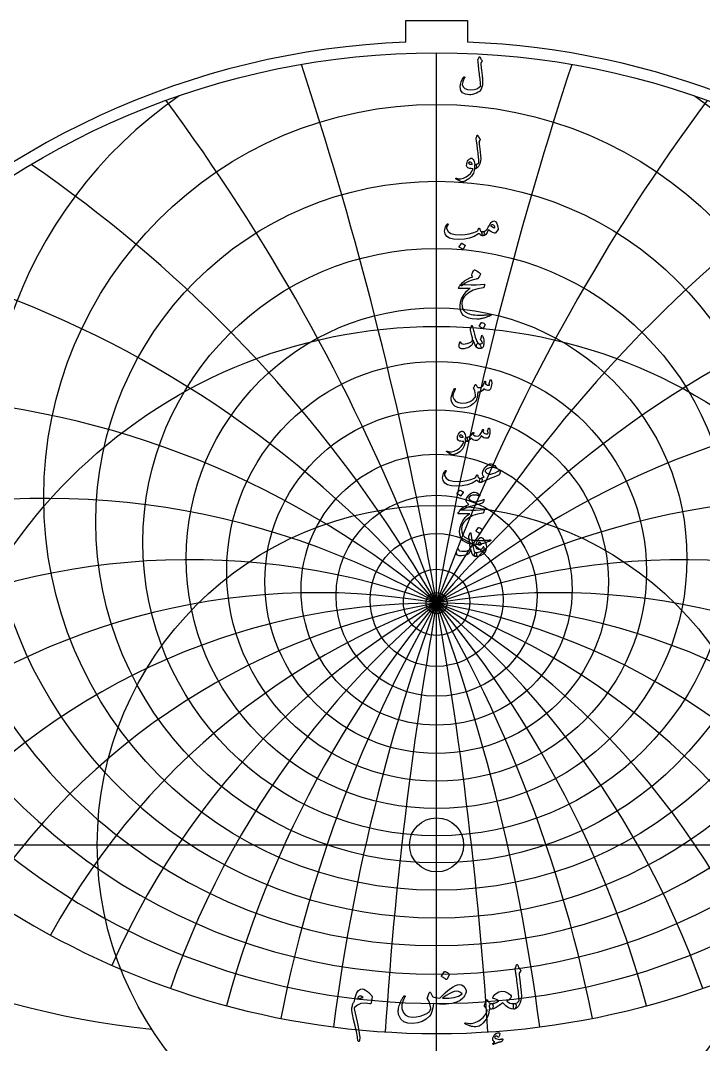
# Model space of a CAD drawing. Header units: millimetres. Extents: x -62 to 62, y -62 to 63.
# Drawn here: x -31.9 to 20.5, y -15.3 to 63.2 of the extents above; entities that cross this region are included whole.
import ezdxf

# ---------------------------------------------------------------- set-up
doc = ezdxf.new("R2010")
doc.units = ezdxf.units.MM
for name, color, linetype in [('CUT_INNER', 6, 'Continuous'), ('CUT_OUTER', 1, 'Continuous'), ('ENGRAVE', 7, 'Continuous'), ('ENGRAVE_FINE', 8, 'Continuous'), ('TEXT', 5, 'Continuous')]:
    doc.layers.add(name, color=color, linetype=linetype)

msp = doc.modelspace()

# ---------------------------------------------------------------- linework, layer by layer
at = {"layer": 'CUT_INNER'}
msp.add_circle((0, 0), 2.075, dxfattribs=at)
at = {"layer": 'CUT_OUTER'}
for points in [[(-2.3625, 63.2325), (2.3625, 63.2325), (2.3625, 61.567)], [(-2.3625, 61.567), (-2.3625, 63.2325)]]:
    msp.add_lwpolyline(points, dxfattribs=at)
for centre, radius, start, end in [((-0.0002, -0.0002), 61.6124, 137.460696, 87.802279), ((-0.0008, 0.0012), 61.6111, 92.196778, 137.461198)]:
    msp.add_arc(centre, radius, start, end, dxfattribs=at)
at = {"layer": 'ENGRAVE'}
for points in [[(0, -60.75), (0, 60.75)], [(-60.75, 0), (60.75, 0)]]:
    msp.add_lwpolyline(points, dxfattribs=at)
for centre, radius in [((0, 0), 60.75), ((0, 26.6565), 30.1356), ((0, 24.7549), 26.1436), ((0, 23.22), 22.5259), ((0, 21.98), 19.1992), ((0, 0), 39.7663), ((0, 20.9827), 16.1), ((0, 20.1899), 13.178), ((0, 19.5734), 10.3926), ((0, 19.1128), 7.71), ((0, 0), 26.0306), ((0, 18.7933), 5.1007), ((0, 18.6054), 2.5387), ((0, 18.5433), 0.81)]:
    msp.add_circle(centre, radius, dxfattribs=at)
for centre, radius, start, end in [((0, 29.0253), 34.6141, 124.801633, 55.198367), ((0, 32.0053), 39.7351, 154.69046, 25.30954), ((0, 35.8091), 45.7239, 174.434401, 5.565599), ((0, 40.7629), 52.9207, 190.30301, 349.69699), ((0, 47.3916), 61.8654, 203.97548, 336.02452), ((0, -33.3679), 51.9112, 40, 140), ((0, -33.3679), 51.9112, 40, 140), ((-14.6131, 54.537), 69.0593, 228.168317, 263.981304)]:
    msp.add_arc(centre, radius, start, end, dxfattribs=at)
at = {"layer": 'ENGRAVE_FINE'}
for centre, radius, start, end in [((-294.4032, -33.3679), 298.9448, 3.647737, 18.170939), ((-294.4032, -33.3679), 298.9448, 3.647737, 18.170939), ((294.4032, -33.3679), 298.9448, 161.829061, 176.352263), ((294.4032, -33.3679), 298.9448, 161.829061, 176.352263), ((-142.6249, -33.3679), 151.7783, 7.344159, 36.585691), ((-142.6249, -33.3679), 151.7783, 7.344159, 36.585691), ((142.6249, -33.3679), 151.7783, 143.414309, 172.655841), ((142.6249, -33.3679), 151.7783, 143.414309, 172.655841), ((-89.9129, -33.3679), 103.8225, 11.140372, 55.492982), ((-89.9129, -33.3679), 103.8225, 11.140372, 55.492982), ((89.9129, -33.3679), 103.8225, 124.507018, 168.859628), ((89.9129, -33.3679), 103.8225, 124.507018, 168.859628), ((-61.8654, -33.3679), 80.7595, 15.092561, 75.137638), ((-61.8654, -33.3679), 80.7595, 15.092561, 75.137638), ((61.8654, -33.3679), 80.7595, 104.862362, 164.907439), ((61.8654, -33.3679), 80.7595, 104.862362, 164.907439), ((-43.5587, -33.3679), 67.7653, 19.26514, 95.711992), ((-43.5587, -33.3679), 67.7653, 19.26514, 95.711992), ((43.5587, -33.3679), 67.7653, 84.288008, 160.73486), ((43.5587, -33.3679), 67.7653, 84.288008, 160.73486), ((-29.971, -33.3679), 59.9419, 23.734738, 115.544112), ((-29.971, -33.3679), 59.9419, 23.734738, 115.544112), ((29.971, -33.3679), 59.9419, 64.455888, 156.265262), ((29.971, -33.3679), 59.9419, 64.455888, 156.265262), ((-18.8941, -33.3679), 55.2428, 28.59547, 125.068875), ((-18.8941, -33.3679), 55.2428, 28.59547, 125.068875), ((18.8941, -33.3679), 55.2428, 54.931125, 151.40453), ((18.8941, -33.3679), 55.2428, 54.931125, 151.40453), ((-9.1533, -33.3679), 52.712, 33.966107, 133.101185), ((-9.1533, -33.3679), 52.712, 33.966107, 133.101185), ((9.1533, -33.3679), 52.712, 46.898815, 146.033893), ((9.1533, -33.3679), 52.712, 46.898815, 146.033893), ((0, 91.2685), 113.3114, 237.678517, 302.321483)]:
    msp.add_arc(centre, radius, start, end, dxfattribs=at)
at = {"layer": 'TEXT'}
for points in [[(3.2532, 60.4304), (3.2595, 60.4414), (3.2676, 60.4493), (3.2775, 60.454), (3.2892, 60.4556), (3.3008, 60.4535), (3.3107, 60.4475), (3.3188, 60.4374), (3.3251, 60.4232), (3.3585, 60.3408), (3.3942, 60.2696), (3.4322, 60.2097), (3.4724, 60.161), (3.4843, 60.1435), (3.4877, 60.1232), (3.4825, 60.1003), (3.4688, 60.0747), (3.46, 60.0624), (3.4517, 60.0505), (3.4439, 60.039), (3.4365, 60.028), (3.4295, 60.0177), (3.423, 60.0083), (3.4169, 59.9997), (3.4113, 59.9921), (3.4019, 59.9782), (3.3951, 59.9616), (3.3911, 59.9423), (3.3898, 59.9203), (3.394, 59.8582), (3.3996, 59.7905), (3.4066, 59.7171), (3.4149, 59.6382), (3.4243, 59.5537), (3.4347, 59.4635), (3.4459, 59.3678), (3.458, 59.2664), (3.4716, 59.1652), (3.4836, 59.0701), (3.4941, 58.9811), (3.5029, 58.8981), (3.5104, 58.821), (3.5168, 58.7495), (3.5221, 58.6836), (3.5263, 58.6233), (3.531, 58.4448), (3.5164, 58.2757), (3.4825, 58.116), (3.4293, 57.9658), (3.3774, 57.8776), (3.2972, 57.796), (3.1888, 57.7213), (3.052, 57.6532), (2.9038, 57.5969), (2.7646, 57.5571), (2.6344, 57.534), (2.5131, 57.5275), (2.2095, 57.5693), (1.9922, 57.6838), (1.861, 57.871), (1.8161, 58.1311), (1.8318, 58.3249), (1.8826, 58.5146), (1.9684, 58.7003), (2.0892, 58.8819), (2.0984, 58.8925), (2.108, 58.899), (2.1181, 58.9015), (2.1287, 58.8999), (2.1399, 58.8956), (2.1485, 58.89), (2.1543, 58.8831), (2.1574, 58.8748), (2.1597, 58.8624), (2.1592, 58.8505), (2.1561, 58.8391), (2.1503, 58.8281), (2.0678, 58.6675), (2.011, 58.5308), (1.9798, 58.4178), (1.9742, 58.3287), (2.0342, 58.1367), (2.1637, 58.0026), (2.3629, 57.9265), (2.6317, 57.9083), (2.874, 57.9346), (3.0799, 57.9954), (3.2494, 58.0909), (3.3826, 58.2209), (3.3798, 58.2836), (3.3749, 58.357), (3.3681, 58.4408), (3.3592, 58.5353), (3.3481, 58.6405), (3.3345, 58.7567), (3.3185, 58.8839), (3.2999, 59.0221), (3.2824, 59.1647), (3.2658, 59.305), (3.2501, 59.4431), (3.2353, 59.5789), (3.2216, 59.7125), (3.2092, 59.8439), (3.1982, 59.973), (3.1886, 60.0999), (3.1742, 60.222), (3.1749, 60.236), (3.1769, 60.249), (3.1803, 60.2611), (3.185, 60.2723)], [(3.0359, 54.235), (3.0601, 54.2936), (3.079, 54.3401), (3.0925, 54.3745), (3.1005, 54.3967), (3.1068, 54.4108), (3.1149, 54.4209), (3.1248, 54.427), (3.1365, 54.429), (3.1497, 54.4268), (3.1607, 54.42), (3.1695, 54.4088), (3.176, 54.3931), (3.2058, 54.3161), (3.2416, 54.2467), (3.2831, 54.1849), (3.3305, 54.1308), (3.3437, 54.1135), (3.3475, 54.094), (3.3419, 54.0722), (3.3269, 54.0482), (3.2478, 53.9368), (3.2532, 53.887), (3.2586, 53.838), (3.264, 53.79), (3.2694, 53.7428), (3.2748, 53.6965), (3.2802, 53.6512), (3.2856, 53.6067), (3.291, 53.5632), (3.3406, 53.1599), (3.3709, 52.8446), (3.3819, 52.6174), (3.3736, 52.4782), (3.3058, 52.2255), (3.2173, 52.0389), (3.1082, 51.9184), (2.9784, 51.8638), (2.9748, 51.8638), (2.9712, 51.8638), (2.9676, 51.8638), (2.964, 51.8638), (2.9427, 51.884), (2.929, 51.9303), (2.9229, 52.0026), (2.9245, 52.1009), (2.9279, 52.1373), (2.938, 52.1638), (2.9548, 52.1804), (2.9784, 52.1871), (3.0695, 52.2053), (3.1454, 52.2383), (3.2061, 52.2862), (3.2514, 52.3488), (3.2484, 52.424), (3.2429, 52.5096), (3.2349, 52.6055), (3.2245, 52.7117), (3.2118, 52.8278), (3.1971, 52.9533), (3.1804, 53.0883), (3.1616, 53.2326), (3.1443, 53.3745), (3.1284, 53.5021), (3.1138, 53.6153), (3.1005, 53.7141), (3.0891, 53.7985), (3.0799, 53.8686), (3.0729, 53.9242), (3.0682, 53.9656), (3.0323, 54.1703), (3.0312, 54.1906), (3.0314, 54.2081), (3.0329, 54.2229), (3.0359, 54.235)], [(2.9065, 51.8243), (2.8223, 51.5286), (2.6811, 51.2809), (2.4828, 51.0813), (2.2275, 50.9297), (2.1918, 50.9143), (2.1565, 50.9005), (2.1217, 50.8883), (2.0874, 50.8776), (2.0537, 50.8687), (2.0209, 50.8619), (1.989, 50.857), (1.958, 50.8542), (1.8808, 50.8652), (1.7784, 50.9054), (1.6509, 50.9748), (1.4982, 51.0734), (1.4818, 51.0875), (1.4721, 51.1012), (1.4692, 51.1145), (1.473, 51.1273), (1.4816, 51.1372), (1.4928, 51.1417), (1.5067, 51.1408), (1.5233, 51.1345), (1.6821, 51.0831), (1.8601, 51.0833), (2.0575, 51.1351), (2.2742, 51.2387), (2.4511, 51.3588), (2.5976, 51.5), (2.7134, 51.6624), (2.7987, 51.8458), (2.7981, 51.8523), (2.7961, 51.8575), (2.7927, 51.8613), (2.788, 51.8638), (2.6642, 51.871), (2.5589, 51.8854), (2.472, 51.9069), (2.4035, 51.9357), (2.3506, 51.9801), (2.3173, 52.0416), (2.3038, 52.1202), (2.3101, 52.2159), (2.3122, 52.2286), (2.3146, 52.2415), (2.3175, 52.2546), (2.3209, 52.268), (2.3247, 52.2818), (2.329, 52.2963), (2.3337, 52.3114), (2.3389, 52.3273), (2.3811, 52.4299), (2.4323, 52.515), (2.4925, 52.5826), (2.5616, 52.6326), (2.6324, 52.66), (2.6973, 52.6596), (2.7563, 52.6313), (2.8095, 52.5752), (2.856, 52.497), (2.8913, 52.4063), (2.9153, 52.303), (2.9281, 52.1871), (2.9352, 52.1873), (2.942, 52.1876), (2.9486, 52.1882), (2.955, 52.1889), (2.9614, 52.1897), (2.9681, 52.1903), (2.9749, 52.1906), (2.982, 52.1907), (3.0062, 52.1856), (3.0251, 52.1701), (3.0386, 52.1443), (3.0466, 52.1081), (3.05, 52.0684), (3.0493, 52.0282), (3.0446, 51.9875), (3.0359, 51.9464), (3.0244, 51.9103), (3.0116, 51.8845), (2.9975, 51.869), (2.982, 51.8638), (2.9137, 51.8638), (2.9133, 51.8573), (2.9119, 51.8485), (2.9097, 51.8375), (2.9065, 51.8243)], [(2.7341, 52.2267), (2.6964, 52.2925), (2.655, 52.3389), (2.6101, 52.3661), (2.5616, 52.374), (2.5327, 52.3663), (2.5068, 52.3542), (2.4842, 52.3376), (2.4646, 52.3165), (2.4583, 52.3053), (2.4574, 52.2931), (2.4619, 52.2801), (2.4718, 52.2662), (2.5089, 52.2336), (2.5625, 52.2114), (2.6328, 52.1995), (2.7197, 52.1979), (2.7287, 52.1997), (2.7341, 52.2051), (2.7359, 52.2141), (2.7341, 52.2267)], [(0.8191, 47.6237), (0.8319, 47.6376), (0.8452, 47.6435), (0.8589, 47.6412), (0.873, 47.6309), (0.8838, 47.6174), (0.8874, 47.6022), (0.8838, 47.5851), (0.873, 47.5662), (0.8182, 47.4813), (0.7832, 47.4028), (0.7679, 47.3305), (0.7724, 47.2644), (0.8849, 47.0475), (1.1039, 46.8962), (1.4292, 46.8104), (1.861, 46.7902), (2.1815, 46.8138), (2.4889, 46.8629), (2.7833, 46.9377), (3.0646, 47.0381), (3.1142, 47.0675), (3.1553, 47.1126), (3.1879, 47.1735), (3.2119, 47.2501), (3.22, 47.2718), (3.2335, 47.2869), (3.2523, 47.2952), (3.2766, 47.2968), (3.2939, 47.2894), (3.3062, 47.2743), (3.3136, 47.2516), (3.3161, 47.2213), (3.3329, 47.1463), (3.3799, 47.0902), (3.4569, 47.0529), (3.564, 47.0345), (3.6026, 47.026), (3.6287, 47.004), (3.6421, 46.9685), (3.643, 46.9195), (3.63, 46.8284), (3.6125, 46.7632), (3.5905, 46.7242), (3.564, 46.7112), (3.4852, 46.7215), (3.4104, 46.7525), (3.3397, 46.8041), (3.273, 46.8764), (3.2674, 46.8793), (3.2577, 46.8773), (3.244, 46.8704), (3.2263, 46.8585), (2.8913, 46.6698), (2.5257, 46.5351), (2.1296, 46.4543), (1.703, 46.4273), (1.3087, 46.4543), (1.0024, 46.5351), (0.7841, 46.6698), (0.6539, 46.8585), (0.6242, 46.9638), (0.6144, 47.0713), (0.6242, 47.1811), (0.6539, 47.2932), (0.6938, 47.3974), (0.7347, 47.4872), (0.7765, 47.5626), (0.8191, 47.6237)], [(4.3975, 47.8536), (4.51, 47.8137), (4.6032, 47.701), (4.6771, 47.5155), (4.7316, 47.2572), (4.7337, 47.2386), (4.7325, 47.2222), (4.7283, 47.2081), (4.7209, 47.1962), (4.5233, 46.9483), (4.5096, 46.9332), (4.4936, 46.924), (4.4754, 46.9207), (4.455, 46.9231), (4.3207, 46.9689), (4.1945, 47.0273), (4.0764, 47.0983), (3.9664, 47.1818), (3.8777, 46.9759), (3.7805, 46.8288), (3.6747, 46.7406), (3.5604, 46.7112), (3.5476, 46.7159), (3.5344, 46.73), (3.5207, 46.7536), (3.5065, 46.7866), (3.4847, 46.8683), (3.4769, 46.9339), (3.4829, 46.9833), (3.5029, 47.0165), (3.5146, 47.0244), (3.5281, 47.03), (3.5433, 47.0334), (3.5604, 47.0345), (3.6421, 47.0484), (3.7221, 47.0866), (3.8002, 47.149), (3.8766, 47.2357), (3.91, 47.286), (3.9601, 47.3686), (4.0268, 47.4836), (4.1101, 47.6309), (4.1752, 47.7283), (4.2448, 47.798), (4.3189, 47.8397), (4.3975, 47.8536)], [(4.1388, 47.5016), (4.2062, 47.4454), (4.2825, 47.3992), (4.3679, 47.3628), (4.4622, 47.3363), (4.457, 47.407), (4.4379, 47.4647), (4.4049, 47.5094), (4.358, 47.5411), (4.3039, 47.5575), (4.2493, 47.5563), (4.1943, 47.5377), (4.1388, 47.5016)], [(1.9077, 46.1327), (1.9122, 46.1372), (1.9185, 46.1399), (1.9266, 46.1408), (1.9365, 46.1399), (2.0063, 46.1116), (2.0721, 46.077), (2.1339, 46.0362), (2.1916, 45.989), (2.1972, 45.9818), (2.1997, 45.9746), (2.199, 45.9675), (2.1952, 45.9603), (2.0263, 45.6872), (2.02, 45.6807), (2.0119, 45.6791), (2.0021, 45.6825), (1.9904, 45.6908), (1.9803, 45.698), (1.9643, 45.7088), (1.9426, 45.7231), (1.9149, 45.7411), (1.881, 45.7627), (1.8404, 45.7878), (1.793, 45.8166), (1.7389, 45.8489), (1.7317, 45.8543), (1.7281, 45.8597), (1.7281, 45.8651), (1.7317, 45.8705)], [(3.0323, 43.3983), (2.7184, 43.3164), (2.4413, 43.2106), (2.201, 43.081), (1.9976, 42.9277), (1.9664, 42.9041), (1.9374, 42.8909), (1.9107, 42.8879), (1.8862, 42.8953), (1.8577, 42.9293), (1.8619, 42.9771), (1.899, 43.0388), (1.9688, 43.1145), (2.1339, 43.2515), (2.3236, 43.375), (2.538, 43.485), (2.7772, 43.5816), (2.7089, 43.6822), (2.6961, 43.7073), (2.6901, 43.7325), (2.6907, 43.7576), (2.6981, 43.7828), (2.7464, 43.8786), (2.7907, 43.9579), (2.8309, 44.0206), (2.867, 44.0666), (2.8901, 44.0884), (2.9128, 44.0998), (2.935, 44.1009), (2.9568, 44.0917), (3.0832, 44.0203), (3.1895, 43.9534), (3.2755, 43.891), (3.3413, 43.8331), (3.354, 43.8144), (3.3601, 43.7908), (3.3594, 43.7623), (3.352, 43.7289), (3.3289, 43.6765), (3.2918, 43.613), (3.2409, 43.5382), (3.176, 43.4522), (3.1589, 43.4394), (3.1293, 43.4262), (3.0871, 43.4125), (3.0323, 43.3983)], [(2.1844, 42.9816), (2.6454, 42.9654), (3.044, 42.9636), (3.3801, 42.9762), (3.6538, 43.0031), (3.6622, 43.0041), (3.6695, 43.0036), (3.6757, 43.0014), (3.6808, 42.9977), (3.6845, 42.9927), (3.6866, 42.9865), (3.6872, 42.9792), (3.6862, 42.9708), (3.6791, 42.938), (3.6722, 42.9079), (3.6656, 42.8805), (3.6592, 42.8558), (3.653, 42.8338), (3.6471, 42.8145), (3.6414, 42.7979), (3.6359, 42.784), (3.6242, 42.7617), (3.6107, 42.7454), (3.5954, 42.7348), (3.5784, 42.7301), (3.1634, 42.6549), (2.8023, 42.537), (2.4952, 42.3764), (2.2419, 42.1732), (2.1139, 42.027), (2.0209, 41.8723), (1.963, 41.7091), (1.9401, 41.5373), (1.9621, 41.2676), (2.0497, 41.0478), (2.2028, 40.8778), (2.4215, 40.7577), (2.5349, 40.7213), (2.6595, 40.6912), (2.7954, 40.6674), (2.9425, 40.6499), (3.1005, 40.6384), (3.2694, 40.6328), (3.449, 40.633), (3.6394, 40.6391), (3.7071, 40.6429), (3.7737, 40.6472), (3.8392, 40.6519), (3.9035, 40.6571), (3.9663, 40.6627), (4.027, 40.6687), (4.0857, 40.6753), (4.1424, 40.6822), (4.1597, 40.6831), (4.1721, 40.6786), (4.1795, 40.6687), (4.182, 40.6535), (4.1806, 40.6357), (4.1766, 40.622), (4.1698, 40.6124), (4.1604, 40.6068), (4.0589, 40.5639), (3.9628, 40.525), (3.8721, 40.4902), (3.7868, 40.4595), (3.707, 40.4325), (3.6332, 40.4092), (3.5651, 40.3894), (3.5029, 40.3732), (3.4444, 40.3613), (3.3875, 40.3508), (3.3322, 40.3416), (3.2784, 40.3337), (3.2259, 40.3277), (3.1746, 40.3238), (3.1245, 40.3223), (3.0754, 40.3229), (2.7404, 40.349), (2.461, 40.4056), (2.2374, 40.4927), (2.0694, 40.6104), (1.9461, 40.7574), (1.8601, 40.9292), (1.8114, 41.1257), (1.8, 41.3469), (1.8352, 41.6213), (1.9194, 41.8876), (2.0526, 42.1458), (2.2347, 42.396), (2.3059, 42.4716), (2.3865, 42.5442), (2.4765, 42.6135), (2.576, 42.6798), (1.7066, 42.687), (1.6857, 42.696), (1.6769, 42.7121), (1.6803, 42.7355), (1.6958, 42.766), (1.725, 42.8105), (1.7515, 42.8504), (1.7753, 42.8859), (1.7964, 42.9169), (1.8148, 42.9432), (1.8305, 42.9645), (1.8435, 42.9809), (1.8539, 42.9924), (1.8772, 42.9944), (1.9401, 42.9933), (2.0425, 42.989), (2.1844, 42.9816)], [(3.4472, 40.0599), (3.4517, 40.0644), (3.458, 40.0671), (3.4661, 40.0679), (3.476, 40.0671), (3.5458, 40.0388), (3.6116, 40.0042), (3.6734, 39.9633), (3.7311, 39.9162), (3.7367, 39.909), (3.7391, 39.9018), (3.7385, 39.8946), (3.7347, 39.8874), (3.5658, 39.6144), (3.5595, 39.6079), (3.5514, 39.6063), (3.5415, 39.6097), (3.5299, 39.618), (3.5198, 39.6251), (3.5038, 39.6359), (3.482, 39.6503), (3.4544, 39.6683), (3.4205, 39.6898), (3.3799, 39.715), (3.3325, 39.7437), (3.2784, 39.776), (3.2712, 39.7814), (3.2676, 39.7868), (3.2676, 39.7922), (3.2712, 39.7976)], [(2.7538, 39.7509), (2.7745, 39.6567), (2.7969, 39.5609), (2.8212, 39.4636), (2.8472, 39.3647), (2.8751, 39.2637), (2.9047, 39.1603), (2.9362, 39.0545), (2.9694, 38.9461), (3.0365, 38.7512), (3.0978, 38.6048), (3.1533, 38.5069), (3.2029, 38.4575), (3.2463, 38.4281), (3.2901, 38.3865), (3.3343, 38.3329), (3.379, 38.2671), (3.4212, 38.1856), (3.4329, 38.1243), (3.414, 38.0832), (3.3646, 38.0623), (3.205, 38.0785), (3.0637, 38.1845), (2.9409, 38.3803), (2.8365, 38.6659), (2.8342, 38.6706), (2.8311, 38.674), (2.827, 38.676), (2.8221, 38.6767), (2.8185, 38.676), (2.8149, 38.674), (2.8113, 38.6706), (2.8077, 38.6659), (2.7976, 38.6196), (2.7853, 38.5707), (2.7707, 38.519), (2.7538, 38.4647), (2.7354, 38.4133), (2.7161, 38.3704), (2.6959, 38.336), (2.6748, 38.3102), (2.5989, 38.244), (2.5041, 38.1854), (2.3905, 38.1344), (2.258, 38.091), (2.1233, 38.0589), (2.0065, 38.0452), (1.9077, 38.05), (1.8269, 38.0731), (1.7577, 38.131), (1.7263, 38.233), (1.7326, 38.3789), (1.7766, 38.5689), (1.7809, 38.5752), (1.7865, 38.5797), (1.7935, 38.5824), (1.8018, 38.5832), (1.8116, 38.5821), (1.8197, 38.5788), (1.826, 38.5731), (1.8305, 38.5653), (1.8476, 38.5255), (1.8664, 38.4925), (1.8871, 38.4663), (1.9095, 38.4467), (1.9796, 38.4207), (2.0748, 38.4144), (2.1952, 38.4279), (2.3407, 38.4611), (2.4958, 38.5109), (2.6164, 38.5671), (2.7024, 38.6295), (2.7538, 38.6982), (2.7624, 38.7678), (2.7484, 38.8868), (2.7121, 39.0552), (2.6532, 39.2731), (2.6249, 39.3878), (2.6083, 39.4805), (2.6034, 39.5513), (2.6101, 39.6), (2.6784, 39.794), (2.6858, 39.8144), (2.6937, 39.829), (2.702, 39.8378), (2.7107, 39.8407), (2.7215, 39.8351), (2.7323, 39.8183), (2.7431, 39.7902), (2.7538, 39.7509)], [(3.4796, 38.5904), (3.4585, 38.6257), (3.4383, 38.656), (3.4189, 38.6814), (3.4005, 38.7018), (3.3873, 38.7193), (3.3799, 38.7395), (3.3783, 38.7624), (3.3826, 38.788), (3.458, 39.0611), (3.4686, 39.0849), (3.4823, 39.0916), (3.4991, 39.0813), (3.5191, 39.0539), (3.5492, 38.9957), (3.5748, 38.9255), (3.5959, 38.843), (3.6125, 38.7485), (3.6222, 38.6578), (3.626, 38.5689), (3.624, 38.4818), (3.6161, 38.3964), (3.6033, 38.3221), (3.5865, 38.2572), (3.5656, 38.2017), (3.5406, 38.1557), (3.5099, 38.1216), (3.4679, 38.0946), (3.4147, 38.0749), (3.3502, 38.0623), (3.2842, 38.0598), (3.2227, 38.0704), (3.1657, 38.094), (3.1131, 38.1306), (3.0725, 38.177), (3.0511, 38.2303), (3.0491, 38.2902), (3.0664, 38.3569), (3.094, 38.4115), (3.1266, 38.4458), (3.1641, 38.46), (3.2065, 38.4539), (3.3044, 38.4303), (3.3898, 38.4279), (3.4625, 38.4465), (3.5227, 38.4862), (3.524, 38.4968), (3.5173, 38.5177), (3.5025, 38.5489), (3.4796, 38.5904)], [(4.0993, 35.6373), (4.1056, 35.653), (4.1137, 35.6643), (4.1236, 35.671), (4.1352, 35.6732), (4.1503, 35.6714), (4.1631, 35.6661), (4.1736, 35.6571), (4.182, 35.6445), (4.2024, 35.5996), (4.217, 35.5439), (4.2257, 35.4774), (4.2287, 35.4002), (4.2208, 35.274), (4.1972, 35.1541), (4.1579, 35.0405), (4.1029, 34.9331), (4.084, 34.9073), (4.0634, 34.8873), (4.0409, 34.8732), (4.0167, 34.8649), (3.9289, 34.8593), (3.8344, 34.8747), (3.7331, 34.9114), (3.6251, 34.9691), (3.5341, 34.8444), (3.4266, 34.7616), (3.3024, 34.7205), (3.1616, 34.7212), (3.157, 34.6454), (3.1504, 34.5725), (3.1417, 34.5026), (3.1311, 34.4355), (3.1184, 34.371), (3.1037, 34.3084), (3.087, 34.2479), (3.0682, 34.1894), (3.0246, 34.0839), (2.9658, 33.9864), (2.8917, 33.8971), (2.8023, 33.8158), (2.5933, 33.6766), (2.3721, 33.5787), (2.1388, 33.5221), (1.8934, 33.5068), (1.617, 33.5443), (1.3985, 33.6424), (1.2379, 33.8012), (1.1353, 34.0206), (1.1214, 34.0996), (1.1191, 34.193), (1.1286, 34.3008), (1.1497, 34.423), (1.1836, 34.5568), (1.2314, 34.696), (1.2932, 34.8406), (1.3688, 34.9906), (1.3749, 35), (1.3823, 35.0068), (1.3911, 35.0108), (1.4012, 35.0122), (1.4113, 35.0113), (1.42, 35.0086), (1.4274, 35.0041), (1.4335, 34.9978), (1.4375, 34.9886), (1.4389, 34.9789), (1.4375, 34.9688), (1.4335, 34.9583), (1.3374, 34.7587), (1.2754, 34.5945), (1.2476, 34.4659), (1.2539, 34.3727), (1.3446, 34.1672), (1.4874, 34.0179), (1.6823, 33.9247), (1.9293, 33.8876), (2.2747, 33.9096), (2.567, 33.9972), (2.8064, 34.1504), (2.9928, 34.3691), (2.9921, 34.5132), (2.9685, 34.6655), (2.922, 34.8258), (2.8526, 34.9942), (2.8439, 35.0113), (2.8392, 35.0265), (2.8385, 35.04), (2.8419, 35.0517), (2.8612, 35.0918), (2.8796, 35.1294), (2.8971, 35.1645), (2.9137, 35.1972), (2.9294, 35.227), (2.9443, 35.2533), (2.9582, 35.2764), (2.9712, 35.296), (2.9786, 35.3043), (2.9865, 35.3077), (2.9948, 35.3061), (3.0035, 35.2996), (3.008, 35.2947), (3.0143, 35.287), (3.0224, 35.2767), (3.0323, 35.2637), (3.0435, 35.2479), (3.0556, 35.2295), (3.0687, 35.2084), (3.0826, 35.1846), (3.1109, 35.1388), (3.1347, 35.1056), (3.154, 35.0849), (3.1688, 35.0768), (3.2622, 35.069), (3.3556, 35.0849), (3.449, 35.1247), (3.5424, 35.1882), (3.5764, 35.2304), (3.6098, 35.2996), (3.6428, 35.3957), (3.6754, 35.5187), (3.6785, 35.5304), (3.6844, 35.5403), (3.6929, 35.5484), (3.7041, 35.5547), (3.7147, 35.5587), (3.7248, 35.5601), (3.7344, 35.5587), (3.7436, 35.5547), (3.7573, 35.5322), (3.7625, 35.49), (3.7591, 35.428), (3.7472, 35.3463), (3.8198, 35.3018), (3.8972, 35.2726), (3.9796, 35.2587), (4.067, 35.2601), (4.0659, 35.2863), (4.0625, 35.3077), (4.0569, 35.3241), (4.049, 35.3355), (4.04, 35.3463), (4.0346, 35.3571), (4.0329, 35.3679), (4.0346, 35.3786)], [(2.2006, 30.8918), (2.1163, 30.5961), (1.9751, 30.3484), (1.7768, 30.1488), (1.5215, 29.9972), (1.4858, 29.9818), (1.4506, 29.968), (1.4158, 29.9558), (1.3814, 29.9451), (1.3477, 29.9362), (1.3149, 29.9294), (1.2831, 29.9246), (1.2521, 29.9218), (1.1748, 29.9328), (1.0724, 29.9729), (0.9449, 30.0423), (0.7922, 30.1409), (0.7758, 30.1551), (0.7662, 30.1688), (0.7632, 30.182), (0.7671, 30.1948), (0.7756, 30.2047), (0.7868, 30.2092), (0.8007, 30.2083), (0.8173, 30.202), (0.9761, 30.1506), (1.1542, 30.1508), (1.3515, 30.2027), (1.5682, 30.3062), (1.7452, 30.4263), (1.8916, 30.5675), (2.0074, 30.7299), (2.0928, 30.9133), (2.0921, 30.9199), (2.0901, 30.925), (2.0867, 30.9288), (2.082, 30.9313), (1.9583, 30.9385), (1.853, 30.9529), (1.7661, 30.9744), (1.6976, 31.0032), (1.6446, 31.0476), (1.6113, 31.1092), (1.5979, 31.1877), (1.6042, 31.2834), (1.6062, 31.2961), (1.6087, 31.309), (1.6116, 31.3221), (1.6149, 31.3355), (1.6188, 31.3493), (1.623, 31.3638), (1.6277, 31.3789), (1.6329, 31.3948), (1.6751, 31.4974), (1.7263, 31.5825), (1.7865, 31.6501), (1.8557, 31.7002), (1.9264, 31.7276), (1.9913, 31.7271), (2.0503, 31.6988), (2.1036, 31.6427), (2.15, 31.5645), (2.1853, 31.4738), (2.2093, 31.3705), (2.2221, 31.2547), (2.2292, 31.2548), (2.236, 31.2551), (2.2427, 31.2557), (2.2491, 31.2565), (2.2555, 31.2572), (2.2621, 31.2578), (2.2689, 31.2581), (2.276, 31.2583), (2.3003, 31.2531), (2.3191, 31.2376), (2.3326, 31.2118), (2.3407, 31.1756), (2.344, 31.1359), (2.3434, 31.0957), (2.3387, 31.055), (2.3299, 31.0139), (2.3184, 30.9778), (2.3056, 30.952), (2.2915, 30.9365), (2.276, 30.9313), (2.2077, 30.9313), (2.2073, 30.9248), (2.2059, 30.916), (2.2037, 30.905), (2.2006, 30.8918)], [(2.0281, 31.2942), (1.9904, 31.36), (1.9491, 31.4065), (1.9042, 31.4336), (1.8557, 31.4415), (1.8267, 31.4338), (1.8009, 31.4217), (1.7782, 31.4051), (1.7586, 31.384), (1.7524, 31.3728), (1.7515, 31.3606), (1.756, 31.3476), (1.7658, 31.3337), (1.8029, 31.3011), (1.8565, 31.2789), (1.9268, 31.267), (2.0137, 31.2654), (2.0227, 31.2672), (2.0281, 31.2726), (2.0299, 31.2816), (2.0281, 31.2942)], [(4.0149, 31.9552), (4.0227, 31.9606), (4.032, 31.9588), (4.0425, 31.9499), (4.0544, 31.9337), (4.0672, 31.9063), (4.0769, 31.8672), (4.0834, 31.8165), (4.0867, 31.754), (4.0879, 31.6831), (4.084, 31.6139), (4.0753, 31.5466), (4.0616, 31.481), (4.0216, 31.3535), (3.9772, 31.2618), (3.9282, 31.2062), (3.8748, 31.1864), (3.7484, 31.1938), (3.6314, 31.2268), (3.5238, 31.2854), (3.4257, 31.3696), (3.3583, 31.2369), (3.2784, 31.1334), (3.1859, 31.0591), (3.0808, 31.0139), (2.9705, 31.0041), (2.8589, 31.0319), (2.746, 31.0975), (2.6317, 31.2008), (2.5392, 31.0829), (2.4485, 30.9987), (2.3595, 30.9482), (2.2724, 30.9313), (2.2549, 30.9412), (2.2383, 30.9708), (2.2226, 31.0202), (2.2077, 31.0894), (2.2024, 31.1577), (2.2113, 31.208), (2.2347, 31.2403), (2.2724, 31.2547), (2.4381, 31.2922), (2.5832, 31.3651), (2.7076, 31.4736), (2.8113, 31.6175), (2.8169, 31.6254), (2.823, 31.631), (2.8295, 31.6344), (2.8365, 31.6355), (2.845, 31.6346), (2.8526, 31.6319), (2.8594, 31.6274), (2.8652, 31.6211), (2.8686, 31.6018), (2.8607, 31.569), (2.8416, 31.5228), (2.8113, 31.463), (2.8511, 31.417), (2.9128, 31.3831), (2.9966, 31.3613), (3.1023, 31.3517), (3.2341, 31.3793), (3.3493, 31.4693), (3.4479, 31.6218), (3.5299, 31.8367), (3.5339, 31.8477), (3.5389, 31.8555), (3.5447, 31.8603), (3.5514, 31.8618), (3.5615, 31.8609), (3.5703, 31.8582), (3.5777, 31.8537), (3.5838, 31.8475), (3.5883, 31.8385), (3.5909, 31.8295), (3.5918, 31.8205), (3.5909, 31.8115), (3.555, 31.6606), (3.597, 31.6234), (3.6475, 31.5906), (3.7066, 31.5623), (3.7742, 31.5385), (3.84, 31.523), (3.89, 31.5196), (3.9244, 31.5284), (3.943, 31.5493), (3.9491, 31.5811), (3.9457, 31.6265), (3.9329, 31.6853), (3.9107, 31.7576), (3.9145, 31.7781), (3.9332, 31.8178), (3.9666, 31.8769), (4.0149, 31.9552)], [(4.8897, 28.6897), (4.8179, 28.4023), (4.8098, 28.3884), (4.7963, 28.3754), (4.7774, 28.3633), (4.7532, 28.352), (4.6994, 28.333), (4.6423, 28.3121), (4.5818, 28.289), (4.5179, 28.264), (4.4506, 28.2372), (4.38, 28.2088), (4.306, 28.1788), (4.2287, 28.1472), (3.4023, 27.788), (3.3646, 27.7963), (3.3341, 27.8212), (3.3107, 27.8627), (3.2945, 27.9209), (3.2918, 27.9826), (3.3089, 28.035), (3.3457, 28.0779), (3.4023, 28.1113), (3.4094, 28.1146), (3.4234, 28.1207), (3.4444, 28.1298), (3.4724, 28.1418), (3.5071, 28.1566), (3.5483, 28.1737), (3.596, 28.1934), (3.6502, 28.2155), (3.5804, 28.2871), (3.5362, 28.3655), (3.5175, 28.4506), (3.5245, 28.5424), (3.5936, 28.7609), (3.7113, 28.9457), (3.8775, 29.0968), (4.0921, 29.2143), (4.1391, 29.2253), (4.1936, 29.2224), (4.2558, 29.2055), (4.3257, 29.1748), (4.3982, 29.1328), (4.4649, 29.0858), (4.5257, 29.034), (4.5807, 28.9772), (4.5962, 28.9563), (4.6032, 28.9367), (4.6016, 28.9186), (4.5915, 28.9017), (4.5763, 28.8887), (4.5592, 28.882), (4.5403, 28.8815), (4.5197, 28.8873), (4.4121, 28.9212), (4.2978, 28.9367), (4.1768, 28.9338), (4.049, 28.9125), (3.9334, 28.8779), (3.8415, 28.8317), (3.7735, 28.7737), (3.7293, 28.7041), (3.7248, 28.6731), (3.7365, 28.6376), (3.7643, 28.5977), (3.8083, 28.5532), (3.8586, 28.5128), (3.9089, 28.4814), (3.9592, 28.4589), (4.0095, 28.4454), (4.1602, 28.4416), (4.3212, 28.4733), (4.4925, 28.5404), (4.6742, 28.643), (4.6937, 28.6554), (4.7128, 28.6673), (4.7314, 28.6787), (4.7496, 28.6897), (4.7671, 28.7001), (4.7837, 28.7095), (4.7995, 28.718), (4.8143, 28.7257), (4.8554, 28.745), (4.8816, 28.7454), (4.8931, 28.727), (4.8897, 28.6897)], [(0.6611, 28.7005), (0.6739, 28.7144), (0.6871, 28.7203), (0.7008, 28.718), (0.715, 28.7077), (0.7257, 28.6942), (0.7293, 28.679), (0.7257, 28.6619), (0.715, 28.643), (0.6602, 28.5582), (0.6251, 28.4796), (0.6099, 28.4073), (0.6144, 28.3412), (0.7269, 28.1243), (0.9458, 27.973), (1.2712, 27.8872), (1.703, 27.867), (2.0234, 27.8906), (2.3308, 27.9398), (2.6252, 28.0145), (2.9065, 28.1149), (2.9562, 28.1443), (2.9972, 28.1895), (3.0298, 28.2503), (3.0538, 28.3269), (3.0619, 28.3487), (3.0754, 28.3637), (3.0942, 28.372), (3.1185, 28.3736), (3.1358, 28.3662), (3.1481, 28.3511), (3.1556, 28.3284), (3.158, 28.2981), (3.1749, 28.2231), (3.2218, 28.167), (3.2988, 28.1297), (3.4059, 28.1113), (3.4445, 28.1028), (3.4706, 28.0808), (3.4841, 28.0453), (3.485, 27.9963), (3.4719, 27.9052), (3.4544, 27.8401), (3.4324, 27.801), (3.4059, 27.788), (3.3271, 27.7983), (3.2523, 27.8293), (3.1816, 27.8809), (3.1149, 27.9532), (3.1093, 27.9561), (3.0996, 27.9541), (3.0859, 27.9472), (3.0682, 27.9353), (2.7332, 27.7466), (2.3676, 27.6119), (1.9715, 27.5311), (1.5449, 27.5041), (1.1506, 27.5311), (0.8443, 27.6119), (0.626, 27.7466), (0.4958, 27.9353), (0.4662, 28.0406), (0.4563, 28.1481), (0.4662, 28.2579), (0.4958, 28.37), (0.5358, 28.4742), (0.5766, 28.564), (0.6184, 28.6394), (0.6611, 28.7005)], [(1.7497, 27.2095), (1.7542, 27.214), (1.7604, 27.2167), (1.7685, 27.2176), (1.7784, 27.2167), (1.8482, 27.1884), (1.914, 27.1538), (1.9758, 27.113), (2.0335, 27.0658), (2.0391, 27.0586), (2.0416, 27.0515), (2.0409, 27.0443), (2.0371, 27.0371), (1.8682, 26.764), (1.8619, 26.7575), (1.8539, 26.7559), (1.844, 26.7593), (1.8323, 26.7676), (1.8222, 26.7748), (1.8063, 26.7856), (1.7845, 26.8), (1.7569, 26.8179), (1.7229, 26.8395), (1.6823, 26.8646), (1.6349, 26.8934), (1.5808, 26.9257), (1.5736, 26.9311), (1.57, 26.9365), (1.57, 26.9419), (1.5736, 26.9473)], [(3.6448, 26.4832), (3.6478, 26.4578), (3.6314, 26.4104), (3.5957, 26.341), (3.5406, 26.2496), (3.529, 26.2348), (3.5155, 26.2227), (3.5002, 26.2133), (3.4832, 26.2065), (3.2532, 26.1432), (3.0484, 26.0862), (2.8688, 26.0354), (2.7143, 25.991), (2.585, 25.953), (2.4808, 25.9218), (2.4017, 25.8973), (2.3479, 25.8796), (1.9131, 25.6856), (1.8826, 25.6833), (1.8592, 25.6874), (1.8431, 25.6977), (1.8341, 25.7143), (1.8339, 25.7204), (1.8368, 25.7278), (1.8429, 25.7366), (1.8521, 25.7467), (1.9405, 25.8297), (2.073, 25.9173), (2.2495, 26.0094), (2.47, 26.1059), (2.4101, 26.1571), (2.3595, 26.2065), (2.3184, 26.2541), (2.2868, 26.2999), (2.2672, 26.35), (2.2625, 26.4104), (2.2726, 26.4812), (2.2976, 26.5622), (2.338, 26.6466), (2.3946, 26.7311), (2.4673, 26.8155), (2.5562, 26.8999), (2.653, 26.9729), (2.7458, 27.023), (2.8344, 27.0502), (2.9191, 27.0544), (3.0338, 27.0313), (3.1374, 26.9835), (3.2297, 26.9109), (3.3107, 26.8137), (3.3179, 26.8016), (3.3215, 26.7904), (3.3215, 26.78), (3.3179, 26.7706), (3.31, 26.7618), (3.3008, 26.7571), (3.2903, 26.7564), (3.2784, 26.7598), (3.2255, 26.7767), (3.1746, 26.7913), (3.1258, 26.8036), (3.079, 26.8137), (3.0344, 26.8213), (2.9923, 26.8263), (2.9527, 26.8285), (2.9155, 26.8281), (2.7608, 26.8099), (2.6308, 26.7661), (2.5255, 26.6967), (2.4449, 26.6017), (2.5306, 26.4888), (2.6263, 26.405), (2.7318, 26.3505), (2.8472, 26.3251), (3.019, 26.3233), (3.2038, 26.3502), (3.4017, 26.4059), (3.6125, 26.4904), (3.6213, 26.4926), (3.6296, 26.4922), (3.6374, 26.489), (3.6448, 26.4832)], [(2.1538, 25.6964), (2.6148, 25.6802), (3.0134, 25.6784), (3.3496, 25.691), (3.6233, 25.7179), (3.6317, 25.7189), (3.639, 25.7184), (3.6452, 25.7162), (3.6502, 25.7125), (3.6539, 25.7075), (3.6561, 25.7013), (3.6566, 25.694), (3.6556, 25.6856), (3.6485, 25.6528), (3.6417, 25.6227), (3.6351, 25.5953), (3.6287, 25.5706), (3.6225, 25.5486), (3.6165, 25.5293), (3.6108, 25.5127), (3.6053, 25.4988), (3.5936, 25.4765), (3.5802, 25.4601), (3.5649, 25.4496), (3.5478, 25.4449), (3.1329, 25.3697), (2.7718, 25.2518), (2.4646, 25.0912), (2.2113, 24.888), (2.0833, 24.7418), (1.9904, 24.5871), (1.9324, 24.4239), (1.9095, 24.2521), (1.9315, 23.9824), (2.0191, 23.7626), (2.1723, 23.5926), (2.391, 23.4725), (2.5044, 23.4361), (2.629, 23.406), (2.7648, 23.3822), (2.9119, 23.3647), (3.07, 23.3532), (3.2389, 23.3476), (3.4185, 23.3478), (3.6089, 23.3539), (3.6766, 23.3577), (3.7432, 23.362), (3.8086, 23.3667), (3.873, 23.3719), (3.9357, 23.3775), (3.9965, 23.3835), (4.0552, 23.3901), (4.1119, 23.397), (4.1292, 23.3979), (4.1415, 23.3934), (4.1489, 23.3835), (4.1514, 23.3683), (4.1501, 23.3505), (4.146, 23.3368), (4.1393, 23.3272), (4.1299, 23.3216), (4.0284, 23.2787), (3.9323, 23.2398), (3.8415, 23.205), (3.7562, 23.1743), (3.6765, 23.1473), (3.6026, 23.124), (3.5346, 23.1042), (3.4724, 23.088), (3.4139, 23.0761), (3.357, 23.0656), (3.3016, 23.0564), (3.2478, 23.0485), (3.1954, 23.0425), (3.1441, 23.0386), (3.0939, 23.0371), (3.0448, 23.0377), (2.7098, 23.0638), (2.4305, 23.1204), (2.2068, 23.2075), (2.0389, 23.3252), (1.9156, 23.4722), (1.8296, 23.644), (1.7809, 23.8405), (1.7694, 24.0617), (1.8047, 24.3361), (1.8889, 24.6024), (2.022, 24.8606), (2.2041, 25.1107), (2.2753, 25.1864), (2.3559, 25.259), (2.446, 25.3283), (2.5455, 25.3946), (1.676, 25.4018), (1.6551, 25.4107), (1.6464, 25.4269), (1.6497, 25.4503), (1.6652, 25.4808), (1.6944, 25.5253), (1.7209, 25.5652), (1.7447, 25.6007), (1.7658, 25.6317), (1.7842, 25.658), (1.8, 25.6793), (1.813, 25.6957), (1.8233, 25.7071), (1.8467, 25.7092), (1.9095, 25.708), (2.0119, 25.7038), (2.1538, 25.6964)], [(2.9892, 22.4327), (3.0152, 22.4201), (3.0359, 22.4004), (3.0511, 22.3734), (3.061, 22.3393), (3.0675, 22.2971), (3.0691, 22.2567), (3.0657, 22.2181), (3.0574, 22.1812), (3.0451, 22.1498), (3.0296, 22.1273), (3.0109, 22.1139), (2.9892, 22.1094), (2.8816, 22.1392), (2.7925, 22.2145), (2.7217, 22.335), (2.6694, 22.501), (2.6627, 22.5296), (2.6568, 22.5544), (2.6519, 22.5754), (2.6479, 22.5926), (2.6447, 22.606), (2.6425, 22.6155), (2.6411, 22.6212), (2.6407, 22.6231), (2.6353, 22.6337), (2.6299, 22.6366), (2.6245, 22.6319), (2.6191, 22.6195), (2.558, 22.4817), (2.4898, 22.3734), (2.4143, 22.2948), (2.3317, 22.2459), (2.2118, 22.2082), (2.0712, 22.1848), (1.91, 22.1758), (1.7281, 22.1812), (1.6066, 22.2187), (1.5404, 22.3097), (1.5294, 22.454), (1.5736, 22.6519), (1.5837, 22.6757), (1.5961, 22.6932), (1.6107, 22.7044), (1.6275, 22.7094), (1.6441, 22.7078), (1.6581, 22.6995), (1.6693, 22.6844), (1.6778, 22.6627), (1.696, 22.6162), (1.7182, 22.5809), (1.7445, 22.5569), (1.7748, 22.5441), (1.9448, 22.518), (2.1062, 22.5154), (2.2592, 22.536), (2.4035, 22.58), (2.4662, 22.6128), (2.5176, 22.6573), (2.5578, 22.7134), (2.5868, 22.7812), (2.585, 22.8133), (2.576, 22.8881), (2.5598, 23.0055), (2.5365, 23.1656), (2.5246, 23.2513), (2.514, 23.3287), (2.5048, 23.3977), (2.497, 23.4584), (2.4902, 23.5104), (2.4844, 23.5532), (2.4794, 23.5868), (2.4754, 23.6111), (2.472, 23.6484), (2.4727, 23.6812), (2.4774, 23.7095), (2.4862, 23.7333), (2.5001, 23.7628), (2.5131, 23.7903), (2.5252, 23.8158), (2.5365, 23.8393), (2.5466, 23.8607), (2.5553, 23.8801), (2.5627, 23.8975), (2.5688, 23.9129), (2.5751, 23.9253), (2.5832, 23.9336), (2.5931, 23.9379), (2.6047, 23.9381), (2.6175, 23.9331), (2.6272, 23.9255), (2.6337, 23.9152), (2.6371, 23.9021), (2.659, 23.7184), (2.6815, 23.5442), (2.7048, 23.3797), (2.7287, 23.2249), (2.7531, 23.0797), (2.7776, 22.9442), (2.8025, 22.8184), (2.8275, 22.7022), (2.8578, 22.5937), (2.8949, 22.5127), (2.9386, 22.459), (2.9892, 22.4327)], [(3.4023, 23.5788), (3.427, 23.5752), (3.4544, 23.5644), (3.4845, 23.5465), (3.5173, 23.5213), (3.6576, 23.3718), (3.7553, 23.2034), (3.8103, 23.0161), (3.8227, 22.81), (3.8117, 22.7026), (3.7894, 22.607), (3.756, 22.523), (3.7113, 22.4507), (3.5665, 22.3014), (3.3978, 22.1947), (3.2054, 22.1307), (2.9892, 22.1094), (2.9674, 22.1145), (2.9487, 22.13), (2.9332, 22.1559), (2.9209, 22.192), (2.9163, 22.212), (2.9133, 22.2324), (2.9118, 22.2533), (2.9119, 22.2746), (2.9132, 22.2957), (2.9151, 22.316), (2.9176, 22.3353), (2.9209, 22.3537), (2.9306, 22.3856), (2.9452, 22.4094), (2.9647, 22.4251), (2.9892, 22.4327), (3.1998, 22.461), (3.3826, 22.5136), (3.5375, 22.5903), (3.6646, 22.6914), (3.6585, 22.7419), (3.6511, 22.7821), (3.6424, 22.812), (3.6323, 22.8315), (3.6201, 22.8484), (3.6089, 22.8594), (3.5986, 22.8645), (3.5891, 22.8638), (3.5826, 22.8616), (3.5775, 22.8585), (3.5737, 22.8544), (3.5712, 22.8495), (3.5366, 22.7785), (3.4939, 22.7237), (3.4432, 22.6851), (3.3844, 22.6627), (3.2135, 22.6494), (3.096, 22.6959), (3.032, 22.8021), (3.0215, 22.968), (3.0359, 23.0632), (3.0646, 23.162), (3.1077, 23.2644), (3.1652, 23.3704), (3.2258, 23.4616), (3.2856, 23.5267), (3.3444, 23.5658), (3.4023, 23.5788)], [(3.2119, 24.3369), (3.2164, 24.3414), (3.2227, 24.3441), (3.2308, 24.345), (3.2407, 24.3441), (3.3105, 24.3158), (3.3763, 24.2812), (3.438, 24.2403), (3.4957, 24.1932), (3.5014, 24.186), (3.5038, 24.1788), (3.5031, 24.1716), (3.4993, 24.1644), (3.3305, 23.8914), (3.3242, 23.8849), (3.3161, 23.8833), (3.3062, 23.8867), (3.2945, 23.895), (3.2844, 23.9021), (3.2685, 23.9129), (3.2467, 23.9273), (3.2191, 23.9453), (3.1852, 23.9668), (3.1445, 23.992), (3.0972, 24.0207), (3.0431, 24.053), (3.0359, 24.0584), (3.0323, 24.0638), (3.0323, 24.0692), (3.0359, 24.0746)], [(3.2838, 23.1908), (3.2481, 23.1807), (3.22, 23.154), (3.1996, 23.1106), (3.1868, 23.0507), (3.187, 23.0412), (3.1877, 23.0345), (3.1888, 23.0305), (3.1904, 23.0291), (3.2265, 23.0204), (3.2631, 23.0156), (3.3002, 23.015), (3.3377, 23.0183), (3.3707, 23.0253), (3.3978, 23.0354), (3.4192, 23.0486), (3.4347, 23.065), (3.3942, 23.1227), (3.3556, 23.1629), (3.3188, 23.1856), (3.2838, 23.1908)], [(6.0406, -9.4432), (6.0729, -9.365), (6.0981, -9.303), (6.116, -9.2572), (6.1268, -9.2276), (6.1352, -9.2087), (6.146, -9.1953), (6.1592, -9.1872), (6.1747, -9.1845), (6.1924, -9.1875), (6.2071, -9.1965), (6.2187, -9.2114), (6.2274, -9.2324), (6.2672, -9.3351), (6.3148, -9.4276), (6.3702, -9.5099), (6.4334, -9.5821), (6.4511, -9.6051), (6.4562, -9.6312), (6.4487, -9.6602), (6.4286, -9.6923), (6.3232, -9.8408), (6.3304, -9.9072), (6.3376, -9.9725), (6.3448, -10.0366), (6.352, -10.0994), (6.3592, -10.1611), (6.3663, -10.2216), (6.3735, -10.2809), (6.3807, -10.3389), (6.4469, -10.8767), (6.4873, -11.297), (6.502, -11.6), (6.4909, -11.7856), (6.4005, -12.1224), (6.2825, -12.3712), (6.137, -12.532), (5.964, -12.6048), (5.9592, -12.6048), (5.9544, -12.6048), (5.9496, -12.6048), (5.9448, -12.6048), (5.9163, -12.5778), (5.8981, -12.5162), (5.89, -12.4197), (5.8921, -12.2886), (5.8966, -12.2401), (5.9101, -12.2048), (5.9325, -12.1826), (5.964, -12.1736), (6.0855, -12.1494), (6.1867, -12.1054), (6.2675, -12.0416), (6.328, -11.9581), (6.324, -11.8578), (6.3166, -11.7437), (6.306, -11.6159), (6.2921, -11.4743), (6.2752, -11.3195), (6.2556, -11.1521), (6.2333, -10.9722), (6.2083, -10.7797), (6.1852, -10.5904), (6.1639, -10.4204), (6.1445, -10.2695), (6.1268, -10.1378), (6.1116, -10.0252), (6.0993, -9.9318), (6.09, -9.8575), (6.0837, -9.8024), (6.0358, -9.5294), (6.0343, -9.5024), (6.0346, -9.4791), (6.0367, -9.4593), (6.0406, -9.4432)], [(0.618, -9.7258), (0.6239, -9.7198), (0.6323, -9.7162), (0.6431, -9.715), (0.6563, -9.7162), (0.7494, -9.7539), (0.8371, -9.8), (0.9194, -9.8545), (0.9964, -9.9174), (1.0039, -9.927), (1.0072, -9.9366), (1.0063, -9.9461), (1.0012, -9.9557), (0.776, -10.3198), (0.7676, -10.3285), (0.7569, -10.3306), (0.7437, -10.3261), (0.7281, -10.315), (0.7147, -10.3054), (0.6934, -10.291), (0.6644, -10.2719), (0.6275, -10.2479), (0.5823, -10.2192), (0.5281, -10.1857), (0.465, -10.1473), (0.3928, -10.1042), (0.3832, -10.097), (0.3784, -10.0899), (0.3784, -10.0827), (0.3832, -10.0755)], [(1.7389, -10.7222), (1.9059, -10.7467), (2.0479, -10.8252), (2.1646, -10.9575), (2.2562, -11.1437), (2.2664, -11.215), (2.2586, -11.2946), (2.2329, -11.3826), (2.1892, -11.479), (2.1389, -11.5719), (2.0934, -11.6491), (2.0527, -11.7108), (2.0167, -11.7569), (1.8071, -11.9293), (1.5233, -12.0635), (1.1652, -12.1593), (0.7329, -12.2168), (0.4727, -12.2293), (0.2239, -12.2239), (-0.0135, -12.2006), (-0.2395, -12.1593), (-0.2928, -12.5105), (-0.3617, -12.7928), (-0.4461, -13.0063), (-0.5461, -13.1509), (-0.8084, -13.3739), (-1.1066, -13.5401), (-1.4407, -13.6494), (-1.8107, -13.7018), (-2.2003, -13.6835), (-2.5113, -13.5712), (-2.744, -13.3649), (-2.8981, -13.0646), (-2.9113, -13.0181), (-2.9221, -12.9694), (-2.9305, -12.9187), (-2.9365, -12.8658), (-2.9395, -12.8112), (-2.9389, -12.7551), (-2.9347, -12.6974), (-2.9269, -12.6383), (-2.9101, -12.5337), (-2.8886, -12.4305), (-2.8622, -12.3289), (-2.8311, -12.2287), (-2.7955, -12.1304), (-2.7556, -12.0341), (-2.7116, -11.94), (-2.6634, -11.8479), (-2.642, -11.8105), (-2.6209, -11.7748), (-2.6001, -11.741), (-2.5796, -11.709), (-2.5597, -11.6787), (-2.5407, -11.6503), (-2.5226, -11.6237), (-2.5053, -11.5988), (-2.4931, -11.5847), (-2.4802, -11.576), (-2.4667, -11.5728), (-2.4526, -11.5749), (-2.4377, -11.5805), (-2.4263, -11.588), (-2.4185, -11.5973), (-2.4143, -11.6084), (-2.4131, -11.621), (-2.4143, -11.6347), (-2.4179, -11.6497), (-2.4239, -11.6659), (-2.4589, -11.7189), (-2.4922, -11.7772), (-2.5236, -11.841), (-2.5532, -11.9102), (-2.6155, -12.0871), (-2.6538, -12.2539), (-2.6682, -12.4105), (-2.6586, -12.5569), (-2.5691, -12.835), (-2.4059, -13.0371), (-2.1691, -13.1631), (-1.8586, -13.2131), (-1.5587, -13.1991), (-1.267, -13.1425), (-0.9838, -13.0434), (-0.709, -12.9018), (-0.626, -12.8428), (-0.5545, -12.7712), (-0.4943, -12.6871), (-0.4455, -12.5904), (-0.4398, -12.5769), (-0.4371, -12.5605), (-0.4374, -12.541), (-0.4407, -12.5185), (-0.4829, -12.3042), (-0.5377, -12.1162), (-0.6051, -11.9545), (-0.685, -11.8192), (-0.7009, -11.7943), (-0.7102, -11.7725), (-0.7129, -11.7536), (-0.709, -11.7377), (-0.5605, -11.3449), (-0.5392, -11.3153), (-0.5186, -11.303), (-0.4985, -11.3081), (-0.479, -11.3305), (-0.3018, -11.6323), (-0.2069, -11.6772), (-0.085, -11.7114), (0.0638, -11.7347), (0.2395, -11.7473), (0.4482, -11.544), (0.6575, -11.3557), (0.8673, -11.1823), (1.0778, -11.024), (1.279, -10.8919), (1.4563, -10.7976), (1.6095, -10.741), (1.7389, -10.7222)], [(-6.3041, -12.0012), (-6.291, -11.9247), (-6.2759, -11.8485), (-6.2587, -11.7726), (-6.2394, -11.697), (-6.2174, -11.6223), (-6.1921, -11.5491), (-6.1635, -11.4774), (-6.1316, -11.4072), (-6.061, -11.2799), (-5.9879, -11.1808), (-5.9125, -11.1099), (-5.8346, -11.0671), (-5.7161, -11.0464), (-5.5855, -11.0707), (-5.443, -11.1398), (-5.2885, -11.2539), (-5.246, -11.2904), (-5.2047, -11.3282), (-5.1646, -11.3671), (-5.1256, -11.4072), (-5.0876, -11.4485), (-5.0502, -11.491), (-5.0134, -11.5347), (-4.9771, -11.5796), (-4.9586, -11.6057), (-4.946, -11.6311), (-4.9394, -11.656), (-4.9388, -11.6802), (-4.955, -11.778), (-4.97, -11.8653), (-4.9837, -11.9421), (-4.9963, -12.0084), (-5.0074, -12.0633), (-5.0167, -12.106), (-5.0242, -12.1364), (-5.0298, -12.1545), (-5.0439, -12.1766), (-5.0622, -12.1904), (-5.0846, -12.1958), (-5.1113, -12.1928), (-5.4822, -12.1407), (-5.8047, -12.1712), (-6.0786, -12.2844), (-6.3041, -12.4802), (-6.3199, -12.5042), (-6.3292, -12.5281), (-6.3319, -12.5521), (-6.328, -12.576), (-6.2436, -12.8988), (-6.1627, -13.2347), (-6.0855, -13.5838), (-6.0119, -13.9461), (-5.9286, -14.4335), (-5.8945, -14.7844), (-5.9095, -14.9987), (-5.9735, -15.0766), (-5.9996, -15.0706), (-6.0202, -15.0478), (-6.0355, -15.0083), (-6.0454, -14.952), (-6.0571, -14.8347), (-6.0729, -14.7125), (-6.093, -14.5856), (-6.1172, -14.4538), (-6.1451, -14.3176), (-6.1759, -14.1772), (-6.2098, -14.0326), (-6.2466, -13.8838), (-6.3696, -13.3847), (-6.4514, -12.9892), (-6.4918, -12.6973), (-6.4909, -12.509), (-6.4773, -12.4214), (-6.4603, -12.3407), (-6.4401, -12.2669), (-6.4166, -12.2), (-6.3907, -12.14), (-6.3633, -12.0868), (-6.3345, -12.0406), (-6.3041, -12.0012)], [(-6.055, -11.8239), (-6.0107, -11.8055), (-5.964, -11.7886), (-5.9149, -11.7732), (-5.8634, -11.7593), (-5.8098, -11.7469), (-5.7544, -11.7359), (-5.6972, -11.7265), (-5.6382, -11.7186), (-5.7211, -11.6554), (-5.7927, -11.6144), (-5.8529, -11.5955), (-5.9017, -11.5988), (-5.9598, -11.6272), (-6.0047, -11.6743), (-6.0364, -11.7398), (-6.055, -11.8239)], [(1.9736, -11.4311), (1.8266, -11.3192), (1.673, -11.2515), (1.5128, -11.2282), (1.3461, -11.2491), (1.1652, -11.3129), (0.9581, -11.418), (0.7245, -11.5644), (0.4647, -11.7521), (0.938, -11.7536), (1.3473, -11.7006), (1.6925, -11.5931), (1.9736, -11.4311)], [(5.964, -12.1736), (6.034, -12.1841), (6.0813, -12.2156), (6.1059, -12.268), (6.1077, -12.3413), (6.0843, -12.4548), (6.0526, -12.5365), (6.0125, -12.5865), (5.964, -12.6048), (5.7433, -12.5847), (5.522, -12.4958), (5.3002, -12.338), (5.0777, -12.1114), (4.7972, -12.329), (4.5592, -12.4838), (4.3637, -12.5757), (4.2107, -12.6048), (4.1601, -12.5934), (4.1185, -12.5593), (4.0858, -12.5024), (4.0622, -12.4227), (4.0553, -12.3174), (4.0778, -12.2407), (4.1296, -12.1928), (4.2107, -12.1736), (4.2845, -12.1665), (4.3574, -12.1545), (4.4294, -12.1377), (4.5005, -12.1162), (4.5707, -12.0895), (4.64, -12.0575), (4.7084, -12.0201), (4.776, -11.9772), (4.693, -11.9096), (4.5927, -11.8551), (4.4751, -11.8138), (4.34, -11.7856), (4.3278, -11.7805), (4.3197, -11.7701), (4.3158, -11.7542), (4.3161, -11.7329), (4.3388, -11.6596), (4.3879, -11.5784), (4.4634, -11.4895), (4.5652, -11.3928), (4.7774, -11.2656), (5.0023, -11.2192), (5.2397, -11.2536), (5.4897, -11.3689), (5.5957, -11.4425), (5.6693, -11.515), (5.7107, -11.5862), (5.7196, -11.6563), (5.6933, -11.7317), (5.6286, -11.8144), (5.5256, -11.9042), (5.3843, -12.0012), (5.4852, -12.0766), (5.6155, -12.1305), (5.775, -12.1629), (5.964, -12.1736)], [(3.6694, -12.3078), (3.8179, -11.9245), (3.8344, -11.894), (3.8502, -11.879), (3.8655, -11.8796), (3.8802, -11.8958), (3.9203, -11.9629), (3.9592, -12.0204), (3.9969, -12.0683), (4.0335, -12.1066), (4.0736, -12.1359), (4.1173, -12.1569), (4.1646, -12.1695), (4.2155, -12.1736), (4.2658, -12.1868), (4.3017, -12.2263), (4.3233, -12.2922), (4.3305, -12.3844), (4.3233, -12.4772), (4.3017, -12.5449), (4.2658, -12.5874), (4.2155, -12.6048), (4.1769, -12.6066), (4.1376, -12.6072), (4.0978, -12.6066), (4.0574, -12.6048), (4.0505, -12.6066), (4.0442, -12.612), (4.0385, -12.6209), (4.0335, -12.6335), (4.0077, -12.8602), (3.9448, -13.0802), (3.8448, -13.2937), (3.7077, -13.5006), (3.5547, -13.6805), (3.4071, -13.8131), (3.2649, -13.8985), (3.1281, -13.9365), (2.9993, -13.9464), (2.8814, -13.9473), (2.7742, -13.9392), (2.6778, -13.9221), (2.6306, -13.9089), (2.5802, -13.8934), (2.5264, -13.8754), (2.4694, -13.855), (2.4094, -13.8317), (2.3467, -13.8047), (2.2812, -13.7742), (2.2131, -13.7401), (2.1961, -13.7323), (2.1832, -13.7233), (2.1745, -13.7131), (2.17, -13.7018), (2.167, -13.6865), (2.1676, -13.6742), (2.1718, -13.6649), (2.1796, -13.6586), (2.1898, -13.653), (2.2012, -13.6503), (2.2137, -13.6506), (2.2275, -13.6539), (2.3784, -13.6844), (2.5197, -13.6994), (2.6514, -13.6988), (2.7736, -13.6826), (2.8944, -13.6507), (3.0125, -13.6077), (3.1279, -13.5537), (3.2407, -13.4886), (3.351, -13.4127), (3.4592, -13.3263), (3.5653, -13.2295), (3.6694, -13.1221), (3.7475, -13.0242), (3.8095, -12.9269), (3.8553, -12.8302), (3.885, -12.7341), (3.8763, -12.667), (3.8406, -12.5904), (3.7781, -12.5042), (3.6885, -12.4084), (3.673, -12.3877), (3.6646, -12.3641), (3.6634, -12.3374), (3.6694, -12.3078)], [(4.9634, -15.1077), (4.9166, -15.1165), (4.8731, -15.1248), (4.833, -15.1326), (4.7963, -15.14), (4.7632, -15.1472), (4.7339, -15.1544), (4.7084, -15.1616), (4.6867, -15.1688), (4.6647, -15.177), (4.6382, -15.1872), (4.6072, -15.1994), (4.5718, -15.2137), (4.5318, -15.2302), (4.4873, -15.2492), (4.4384, -15.2706), (4.3849, -15.2945), (4.3632, -15.3017), (4.3445, -15.3017), (4.329, -15.2945), (4.3167, -15.2802), (4.3093, -15.2449), (4.3302, -15.2038), (4.3793, -15.1569), (4.4568, -15.1041), (4.3975, -15.0704), (4.3526, -15.0341), (4.3221, -14.995), (4.3059, -14.9532), (4.3028, -14.8744), (4.3221, -14.7889), (4.3638, -14.6966), (4.4281, -14.5975), (4.5046, -14.5088), (4.5834, -14.4475), (4.6645, -14.4136), (4.7478, -14.4071), (4.7943, -14.4188), (4.826, -14.4431), (4.8428, -14.4799), (4.8448, -14.5293), (4.8367, -14.5827), (4.8233, -14.6317), (4.8044, -14.6761), (4.7801, -14.7161), (4.7559, -14.7442), (4.7334, -14.7565), (4.7128, -14.7532), (4.6939, -14.7341), (4.6724, -14.7056), (4.6472, -14.6847), (4.6185, -14.6714), (4.5861, -14.6658), (4.5522, -14.6658), (4.5224, -14.673), (4.4965, -14.6874), (4.4748, -14.7089), (4.4588, -14.735), (4.4541, -14.7592), (4.4606, -14.7817), (4.4784, -14.8023), (4.5448, -14.8515), (4.6257, -14.8877), (4.7209, -14.9108), (4.8304, -14.9209), (4.84, -14.9206), (4.8507, -14.9195), (4.8624, -14.9179), (4.8754, -14.9155), (4.8894, -14.9127), (4.9045, -14.9097), (4.9208, -14.9064), (4.9382, -14.9029), (4.9571, -14.8994), (4.9742, -14.8962), (4.9894, -14.8932), (5.0029, -14.8904), (5.0148, -14.888), (5.0253, -14.8863), (5.0346, -14.8853), (5.0424, -14.885), (5.0572, -14.8865), (5.0694, -14.8913), (5.0788, -14.8991), (5.0855, -14.9101), (5.0898, -14.9207), (5.0918, -14.9308), (5.0916, -14.9404), (5.0891, -14.9496), (5.0543, -15.0148), (5.0218, -15.0628), (4.9914, -15.0938), (4.9634, -15.1077)]]:
    msp.add_lwpolyline(points, close=True, dxfattribs=at)

doc.saveas('drawing.dxf')
